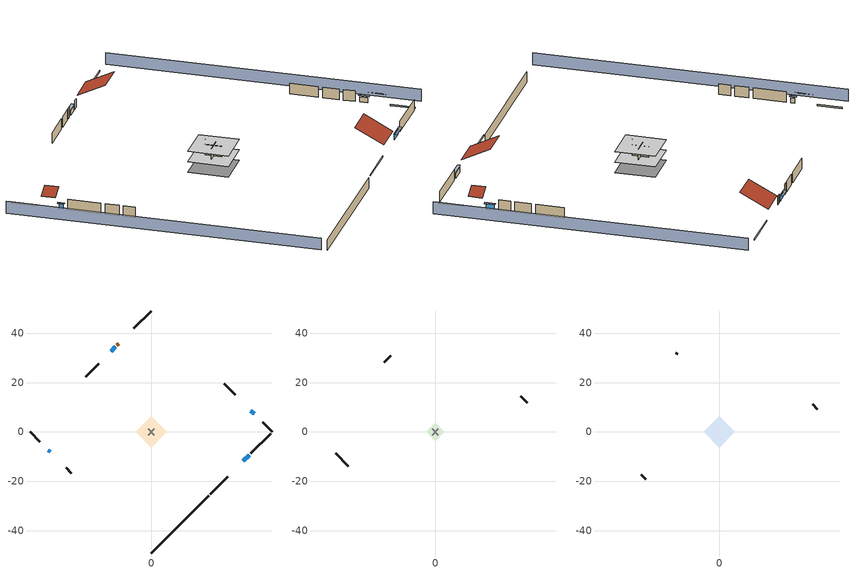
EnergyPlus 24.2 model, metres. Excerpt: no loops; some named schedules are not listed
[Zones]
conditioned space
 floor adiabatic (AdiabaticFloorConstruction): -6.28,0 0,6.28 6.28,0 0,-6.28 z0.3
 floor foundation (Slab2 construction): -6.28,0 0,6.28 6.28,0 0,-6.28 z-2.13
 wall outside (RimJoist1 construction): 23.83,-25.11 30.85,-18.09 z0.3:0.61
 wall outside (RimJoist2 construction): -48.94,0 -45.04,-3.9 z0.3:0.61
 wall outside (RimJoist3 construction): 0,48.94 -7.03,41.91 z0.3:0.61
 wall outside (RimJoist4 construction): 48.94,0 45.04,3.9 z0.3:0.61
 wall outside (AdiabaticWallConstruction 1): -13.23,35.71 -13.88,35.06 z0.3:2.34
 wall outside (AdiabaticWallConstruction): 37.24,-11.7 39.61,-9.33 z0.3:1.43; -41.56,-7.38 -40.94,-8 z0.3:1.46; -14.53,34.41 -16.28,32.66 z0.3:1.4; 41.56,7.38 40.32,8.62 z0.3:1.49
 wall outside (Wall3 construction): 40.27,-8.67 48.28,-0.66 z0.3:2.74
 wall outside (Wall4 construction): -34.45,-14.49 -32.27,-16.67 z0.3:2.74
 wall outside (Wall7 construction): -21.32,27.62 -26.52,22.42 z0.3:2.74
 wall outside (Wall8 construction): 33.9,15.04 29.45,19.49 z0.3:2.74
 wall foundation (FoundationWall1 construction): 0,-48.94 23.17,-25.77 z-2.13:0.3
 wall to garage (Wall5 construction): 1.29,1.29 -1.29,-1.29 z0.3:2.74
 wall to garage (Wall6 construction): -1.29,1.29 1.29,-1.29 z0.3:2.74
 window (WindowConstruction): 37.24,-11.7 39.61,-9.33 z0.3:1.43
 window (WindowConstruction 1): -41.56,-7.38 -40.94,-8 z0.3:1.46
 window (WindowConstruction 2): -14.53,34.41 -16.28,32.66 z0.3:1.4
 window (WindowConstruction 3): 41.56,7.38 40.32,8.62 z0.3:1.49
 door (Door): -13.23,35.71 -13.88,35.06 z0.3:2.34
 ceiling adiabatic (AdiabaticFloorConstruction): 0,-6.28 6.28,0 0,6.28 -6.28,0 z0.3
garage
 floor foundation (Slab1 construction): -3.66,0 0,3.66 3.66,0 0,-3.66 z0
 wall outside (Wall1 construction): -40.28,-8.66 -35.11,-13.83 z0.3:2.74
 wall outside (Wall12 construction): 37.15,11.79 34.56,14.38 z0.3:2.74
 wall outside (Wall2 construction): -18.07,30.87 -20.66,28.28 z0.3:2.74
attic - vented
 floor to garage (Floor1 construction): -3.66,0 0,3.66 3.66,0 0,-3.66 z2.74
 floor to conditioned space (Floor2 construction Reversed): -6.28,0 0,6.28 6.28,0 0,-6.28 z2.74
 wall outside (Wall10 construction): 39.66,9.28 37.8,11.14 z0.3:2.74
 wall outside (Wall11 construction): -16.93,32.01 -17.42,31.52 z0.3:2.74
 wall outside (Wall9 construction): -31.62,-17.32 -29.76,-19.18 z0.3:2.74
 roof outside (Roof1 construction): 36.59,-12.35,2.74 32.05,-7.81,5.95 26.97,-12.89,5.95 31.51,-17.43,2.74
 roof outside (Roof2 construction): -42.22,-6.72,2.74 -40.29,-4.79,4.11 -42.45,-2.62,4.11 -44.38,-4.56,2.74
 roof outside (Roof3 construction): 42.22,6.72,2.74 40.29,4.79,4.11 42.45,2.62,4.11 44.38,4.56,2.74
 roof outside (Roof4 construction): -12.57,36.37,2.74 -8.2,31.99,5.84 -3.31,36.88,5.84 -7.68,41.26,2.74
shading: -52.17,-3.23 -3.23,-52.17 / 52.17,3.23 3.23,52.17 z0:2.74; 39.82,-9.12 37.03,-11.91 37.46,-12.34 40.26,-9.55 z1.74; -40.72,-8.22 -41.78,-7.16 -42.21,-7.59 -41.16,-8.65 z1.77; -16.49,32.45 -14.32,34.62 -14.75,35.05 -16.92,32.88 z1.71; 40.1,8.84 41.78,7.16 42.21,7.59 40.54,9.27 z1.8
[Building]
Building 1: Terrain=Suburbs
[Site:Location]
Portland Intl Arpt_OR: Latitude {deg}=45.59; Longitude {deg}=-122.6; Time Zone {hr}=-8; Elevation {m}=33; Keep Site Location Information=Yes
[Site:GroundTemperature:Shallow]
10.2558, 8.96328, 8.85977, 9.47314, 11.9355, 14.3863, 16.5111, 17.8571, 17.9714, 16.8767, 14.8061, 12.4304
[Site:WaterMainsTemperature]
Calculation Method=Schedule; Temperature Schedule=mains temperature schedule
[Material] Roughness=Rough; Thermal Absorptance=0.9
Name | Thickness {m} | Conductivity {W/m-K} | Density {kg/m3} | Specific Heat {J/kg-K} | Solar Absorptance | Visible Absorptance
asphalt or fiberglass shingles | 0.00635 | 0.162714 | 1121.4 | 1465.45 | 0.85 | 0.85
ceiling loosefill ins | 0.0846667 | 0.0480833 | 16.02 | 1046.75 | 0.7 | 0.7
ceiling stud and cavity | 0.1397 | 1.39189 | 65.682 | 1177.47 | 0.7 | 0.7
ceiling stud and cavity 1 | 0.1397 | 0.0920385 | 65.682 | 1177.47 | 0.7 | 0.7
concrete 4.0 in. | 0.1016 | 1.803125 | 2242.8 | 837.4 | 0.7 | 0.7
concrete 8.0 in. | 0.2032 | 1.803125 | 2242.8 | 837.4 | 0.7 | 0.7
door material | 0.04445 | 0.0612267 | 512.64 | 1214.23 | 0.7 | 0.7
floor covering | 0.0127 | 0.0450781 | 54.468 | 1339.84 | 0.9 | 0.9
floor covering 1 | 0.0127 | 0.0433444 | 54.468 | 1339.84 | 0.6 | 0.6
floor rigid ins; wall rigid ins | 0.512978 | 0.029427 | 32.04 | 1214.23 | 0.7 | 0.7
floor stud and cavity | 0.1397 | 1.75129 | 37.0049 | 1207.88 | 0.7 | 0.7
furniture material conditioned space 1; furniture material garage 1 | 0.1524 | 0.115458 | 640.8 | 1214.23 | 0.6 | 0.6
gypsum board | 0.0127 | 0.160291 | 801 | 837.4 | 0.6 | 0.6
gypsum board 1 | 0.0127 | 0.160291 | 801 | 837.4 | 0.7 | 0.7
osb sheathing 0.5 in. | 0.0127 | 0.115458 | 512.64 | 1214.23 | 0.6 | 0.6
osb sheathing 0.5 in. 1; osb sheathing 0.5 in. 2; osb sheathing 0.5 in. 3 | 0.0127 | 0.115458 | 512.64 | 1214.23 | 0.7 | 0.7
osb sheathing 0.75 in. | 0.01905 | 0.115458 | 512.64 | 1214.23 | 0.7 | 0.7
rim joist stud and cavity | 0.0508 | 0.178688 | 50.32683 | 1063.81 | 0.6 | 0.6
roof rigid ins | 0.00281632 | 0.029427 | 32.04 | 1214.23 | 0.7 | 0.7
wall stud and cavity | 0.1397 | 0.727959 | 139.0536 | 1170.24 | 0.6 | 0.6
wall stud and cavity 1 | 0.1397 | 0.550994 | 139.0536 | 1170.24 | 0.7 | 0.7
wall stud and cavity 2 | 0.1397 | 0.335416 | 139.0536 | 1170.24 | 0.7 | 0.7
wall stud and cavity 3 | 0.0889 | 0.380278 | 52.3479 | 1209.89 | 0.7 | 0.7
wall stud and cavity 4 | 0.0889 | 0.391764 | 83.0341 | 1211.67 | 0.7 | 0.7
wood siding | 0.0254 | 0.102417 | 544.68 | 1172.36 | 0.85 | 0.85
wood siding 1; wood siding 2 | 0.0254 | 0.102417 | 544.68 | 1172.36 | 0.7 | 0.7
[WindowMaterial:SimpleGlazingSystem]
WindowMaterial: U-Factor {W/m2-K}=2.15764; Solar Heat Gain Coefficient=0.44
[Construction]
AdiabaticFloorConstruction: floor stud and cavity, floor rigid ins, osb sheathing 0.75 in., floor covering 1
AdiabaticWallConstruction: wood siding 1, wall rigid ins, wall stud and cavity 3, gypsum board
AdiabaticWallConstruction 1: wood siding 2, wall rigid ins, wall stud and cavity 3, gypsum board
Door: door material
Floor1 construction: ceiling stud and cavity
Floor2 construction Reversed: gypsum board, ceiling stud and cavity 1, ceiling loosefill ins
FoundationWall1 construction: concrete 8.0 in., gypsum board 1
furniture construction conditioned space 1: furniture material conditioned space 1
furniture construction garage 1: furniture material garage 1
PartitionWallConstruction: gypsum board, wall stud and cavity 4, gypsum board
RimJoist1 construction; RimJoist2 construction; RimJoist3 construction; RimJoist4 construction: wood siding, rim joist stud and cavity
Roof1 construction; Roof2 construction; Roof3 construction; Roof4 construction: asphalt or fiberglass shingles, roof rigid ins, osb sheathing 0.5 in.
Slab1 construction: concrete 4.0 in.
Slab2 construction: concrete 4.0 in., floor covering
Wall1 construction; Wall2 construction: wood siding, osb sheathing 0.5 in. 1, wall stud and cavity
Wall10 construction; Wall11 construction; Wall12 construction; Wall9 construction: wood siding, osb sheathing 0.5 in. 3, wall stud and cavity
Wall3 construction; Wall4 construction: wood siding, osb sheathing 0.5 in. 1, wall stud and cavity 1, gypsum board
Wall5 construction: osb sheathing 0.5 in. 2, wall stud and cavity 2, gypsum board
Wall6 construction: osb sheathing 0.5 in. 3, wall stud and cavity 2, gypsum board
Wall7 construction; Wall8 construction: wood siding, osb sheathing 0.5 in. 3, wall stud and cavity 1, gypsum board
WindowConstruction; WindowConstruction 1; WindowConstruction 2; WindowConstruction 3: WindowMaterial
[Zone] Multiplier=1; Part of Total Floor Area=Yes
Name | Volume {m3}
attic - vented | 80.9188
conditioned space | 384.656
garage | 65.242
[Space]
Name | Zone | Volume {m3}
attic - vented 1 | attic - vented | 80.9188
conditioned space 1 | conditioned space | 384.656
garage 1 | garage | 65.242
[ZoneInfiltration:EffectiveLeakageArea] Schedule=Always On Discrete
Name | Zone or Space | Effective Air Leakage Area {cm2} | Stack Coefficient | Wind Coefficient
infil attic - vented 1 | attic - vented 1 | 3520.67 | 0.00015981 | 3.51401e-05
infil garage 1 | garage 1 | 679.592 | 0.000129147 | 4.64657e-05
[ZoneMixing]
whole house fan mix: Zone or Space=attic - vented; Schedule=Always On Continuous; Design Flow Rate Calculation Method=Flow/Zone; Design Flow Rate {m3/s}=0; Source Zone or Space=conditioned space
[SurfaceProperty:ExposedFoundationPerimeter] Exposed Perimeter Calculation Method=TotalExposedPerimeter
Name | Total Exposed Perimeter {m}
Slab2 | 32.766
Slab1 | 14.6304
[SurfaceProperty:IncidentSolarMultiplier] Incident Solar Multiplier=1; Incident Solar Multiplier Schedule=trans schedule winter=0.85 summer=0.7
Window1; Window2; Window3; Window4
[InternalMass]
Name | Construction | Zone or ZoneList | Space or SpaceList | Surface Area {m2}
furniture mass conditioned space 1 | furniture construction conditioned space 1 | conditioned space | conditioned space 1 | 63.09974
partition wall mass | PartitionWallConstruction | conditioned space | conditioned space 1 | 157.749
furniture mass garage 1 | furniture construction garage 1 | garage | garage 1 | 2.67561
[Lights] Design Level Calculation Method=LightingLevel; Return Air Fraction=0; Fraction Radiant=0.6; Fraction Visible=0.2; Fraction Replaceable=1
Name | Zone or ZoneList or Space or SpaceList | Schedule | Lighting Level {W}
interior lighting | conditioned space 1 | lighting_interior | 240.391
garage lighting | garage 1 | lighting_garage | 8.42759
[People]
occupants: Zone or ZoneList or Space or SpaceList=conditioned space 1; Number of People Schedule=occupants; Number of People Calculation Method=People; Number of People=4; Fraction Radiant=0.314171; Sensible Heat Fraction=0.56303; Activity Level Schedule=occupants activity schedule; Carbon Dioxide Generation Rate {m3/s-W}=0; Enable ASHRAE 55 Comfort Warnings=No; Mean Radiant Temperature Calculation Type=EnclosureAveraged
[ElectricEquipment] Design Level Calculation Method=EquipmentLevel
Name | Zone or ZoneList or Space or SpaceList | Schedule | Design Level {W} | Fraction Latent | Fraction Radiant | Fraction Lost
clothes dryer | conditioned space 1 | clothes_dryer | 5306.22 | 0.015 | 0.081 | 0.85
clothes washer | conditioned space 1 | clothes_washer | 255.157 | 0.03 | 0.162 | 0.7
cooking range | conditioned space 1 | cooking_range | 1169.52 | 0.08 | 0.432 | 0.2
dishwasher | conditioned space 1 | dishwasher | 292.769 | 0.3 | 0.18 | 0.4
fridge | conditioned space 1 | fridge schedule | 136.524 | 0 | 0.6 | 0
mech vent bath fan 0 | conditioned space 1 | mech vent bath fan 0 schedule | 30 | 0 | 0 | 1
mech vent house fan | conditioned space 1 | mech vent house fan schedule | 0 | 0 | 0 | 1
mech vent house fan cfis | conditioned space 1 | mech vent house fan cfis schedule | 0 | 0 | 0 | 0
mech vent range fan 0 | conditioned space 1 | mech vent range fan 0 schedule | 30 | 0 | 0 | 1
misc plug loads | conditioned space 1 | plug_loads_other | 811.087 | 0.021 | 0.558 | 0.049
misc pool pump | conditioned space 1 | misc pool pump schedule | 1128.77 | 0 | 0 | 1
misc tv | conditioned space 1 | plug_loads_tv | 1035.04 | 0 | 0.6 | 0
whole house fan | conditioned space 1 | Always On Discrete | 0 | 0 | 0 | 1
fridge 1 | garage 1 | fridge schedule 1 | 90.9498 | 0 | 0.6 | 0
[OtherEquipment] Design Level Calculation Method=EquipmentLevel
Name | Fuel Type | Zone or ZoneList or Space or SpaceList | Schedule | Design Level {W} | Fraction Latent | Fraction Radiant | Fraction Lost
clothes dryer 1 | Electricity | conditioned space 1 | clothes_dryer | 0 | 0.015 | 0.081 | 0.85
cooking range 1 | Electricity | conditioned space 1 | cooking_range | 0 | 0.08 | 0.432 | 0.2
general water use latent | None | conditioned space 1 | general water use schedule | 81.0615 | 1 | 0 | 0
general water use sensible | None | conditioned space 1 | general water use schedule | -79.8895 | 0 | 0.6 | 0
mech vent house fan latent load | None | conditioned space 1 | Always On Discrete | 0 | 1 | 0 | 0
mech vent house fan sensible load | None | conditioned space 1 | Always On Discrete | 0 | 0 | 0 | 0
water heater energy adjustment1 | Electricity | garage 1 | Always On Discrete | 0.01 | 0 | 0 | 1
water heater lat | None | garage 1 | Always On Discrete | 0 | 1 | 0 | 0
water heater sens | None | garage 1 | Always On Discrete | 0 | 0 | 0 | 0
[ZoneInfiltration:DesignFlowRate] Zone or ZoneList or Space or SpaceList=conditioned space 1; Schedule=Always On Discrete; Design Flow Rate Calculation Method=Flow/Zone; Design Flow Rate {m3/s}=0
infil flow; natural vent flow; whole house fan flow
[Foundation:Kiva] Wall Depth Below Slab {m}=0.2032
Name | Initial Indoor Air Temperature {C} | Wall Height Above Grade {m}
Foundation Kiva 1 | 13.4258 | 0.1016
Foundation Kiva 2 | 21.1111 | 0.3048
[Foundation:Kiva:Settings]
Soil Conductivity {W/m-K}=1.3848; Soil Density {kg/m3}=1842.3; Soil Specific Heat {J/kg-K}=418.7; Ground Solar Absorptivity=0.9; Ground Thermal Absorptivity=0.9; Ground Surface Roughness {m}=0.03; Far-Field Width {m}=40; Deep-Ground Boundary Condition=ZeroFlux; Deep-Ground Depth {m}=40; Minimum Cell Dimension {m}=0.2; Maximum Cell Growth Coefficient=3; Simulation Timestep=Timestep
[Exterior:Lights]
exterior lighting: Schedule=exterior lighting schedule; Design Level {W}=7.09205
[EnergyManagementSystem:Sensor] Output:Variable or Output:Meter Index Key=garage
Name | Output:Variable or Output:Meter
fridge_tin_s_1; water_heater_amb_temp | Zone Mean Air Temperature
water_heater_amb_rh | Zone Air Relative Humidity
[Schedule:Constant]
Name | Hourly Value
Always On Continuous; mech vent house fan schedule; mech vent house fan cfis schedule; Always On Discrete | 1
occupants activity schedule | 117.228
fridge schedule; fridge schedule 1 | 0
[Schedule:Week:Daily]
trans schedule winter=0.85 summer=0.7 Week Rule - Jan1-May26: trans schedule winter=0.85 summer=0.7 day, trans schedule winter=0.85 summer=0.7 day, trans schedule winter=0.85 summer=0.7 day, trans schedule winter=0.85 summer=0.7 day, trans schedule winter=0.85 summer=0.7 day, trans schedule winter=0.85 summer=0.7 day, trans schedule winter=0.85 summer=0.7 day, trans schedule winter=0.85 summer=0.7 default day, trans schedule winter=0.85 summer=0.7 default day, trans schedule winter=0.85 summer=0.7 default day, trans schedule winter=0.85 summer=0.7 default day, trans schedule winter=0.85 summer=0.7 default day
trans schedule winter=0.85 summer=0.7 Week Rule - May27-Jun2: trans schedule winter=0.85 summer=0.7 day, trans schedule winter=0.85 summer=0.7 day, trans schedule winter=0.85 summer=0.7 day, trans schedule winter=0.85 summer=0.7 day, trans schedule winter=0.85 summer=0.7 day, trans schedule winter=0.85 summer=0.7 day 1, trans schedule winter=0.85 summer=0.7 day 1, trans schedule winter=0.85 summer=0.7 default day, trans schedule winter=0.85 summer=0.7 default day, trans schedule winter=0.85 summer=0.7 default day, trans schedule winter=0.85 summer=0.7 default day, trans schedule winter=0.85 summer=0.7 default day
trans schedule winter=0.85 summer=0.7 Week Rule - Jun3-Sep29: trans schedule winter=0.85 summer=0.7 day 1, trans schedule winter=0.85 summer=0.7 day 1, trans schedule winter=0.85 summer=0.7 day 1, trans schedule winter=0.85 summer=0.7 day 1, trans schedule winter=0.85 summer=0.7 day 1, trans schedule winter=0.85 summer=0.7 day 1, trans schedule winter=0.85 summer=0.7 day 1, trans schedule winter=0.85 summer=0.7 default day, trans schedule winter=0.85 summer=0.7 default day, trans schedule winter=0.85 summer=0.7 default day, trans schedule winter=0.85 summer=0.7 default day, trans schedule winter=0.85 summer=0.7 default day
trans schedule winter=0.85 summer=0.7 Week Rule - Sep30-Oct6: trans schedule winter=0.85 summer=0.7 day 1, trans schedule winter=0.85 summer=0.7 day 2, trans schedule winter=0.85 summer=0.7 day 2, trans schedule winter=0.85 summer=0.7 day 2, trans schedule winter=0.85 summer=0.7 day 2, trans schedule winter=0.85 summer=0.7 day 2, trans schedule winter=0.85 summer=0.7 day 2, trans schedule winter=0.85 summer=0.7 default day, trans schedule winter=0.85 summer=0.7 default day, trans schedule winter=0.85 summer=0.7 default day, trans schedule winter=0.85 summer=0.7 default day, trans schedule winter=0.85 summer=0.7 default day
trans schedule winter=0.85 summer=0.7 Week Rule - Oct7-Dec31: trans schedule winter=0.85 summer=0.7 day 2, trans schedule winter=0.85 summer=0.7 day 2, trans schedule winter=0.85 summer=0.7 day 2, trans schedule winter=0.85 summer=0.7 day 2, trans schedule winter=0.85 summer=0.7 day 2, trans schedule winter=0.85 summer=0.7 day 2, trans schedule winter=0.85 summer=0.7 day 2, trans schedule winter=0.85 summer=0.7 default day, trans schedule winter=0.85 summer=0.7 default day, trans schedule winter=0.85 summer=0.7 default day, trans schedule winter=0.85 summer=0.7 default day, trans schedule winter=0.85 summer=0.7 default day
mech vent bath fan 0 schedule Week Rule - Jan1-Dec31: mech vent bath fan 0 schedule day, mech vent bath fan 0 schedule day, mech vent bath fan 0 schedule day, mech vent bath fan 0 schedule day, mech vent bath fan 0 schedule day, mech vent bath fan 0 schedule day, mech vent bath fan 0 schedule day, mech vent bath fan 0 schedule default day, mech vent bath fan 0 schedule default day, mech vent bath fan 0 schedule default day, mech vent bath fan 0 schedule default day, mech vent bath fan 0 schedule default day
mech vent range fan 0 schedule Week Rule - Jan1-Dec31: mech vent range fan 0 schedule day, mech vent range fan 0 schedule day, mech vent range fan 0 schedule day, mech vent range fan 0 schedule day, mech vent range fan 0 schedule day, mech vent range fan 0 schedule day, mech vent range fan 0 schedule day, mech vent range fan 0 schedule default day, mech vent range fan 0 schedule default day, mech vent range fan 0 schedule default day, mech vent range fan 0 schedule default day, mech vent range fan 0 schedule default day
misc pool pump schedule Week Rule - Jan1-Jan27: misc pool pump schedule day, misc pool pump schedule day, misc pool pump schedule day, misc pool pump schedule day, misc pool pump schedule day, misc pool pump schedule day, misc pool pump schedule day, misc pool pump schedule default day, misc pool pump schedule default day, misc pool pump schedule default day, misc pool pump schedule default day, misc pool pump schedule default day
misc pool pump schedule Week Rule - Jan28-Feb3: misc pool pump schedule day, misc pool pump schedule day, misc pool pump schedule day, misc pool pump schedule day, misc pool pump schedule day 1, misc pool pump schedule day 1, misc pool pump schedule day 1, misc pool pump schedule default day, misc pool pump schedule default day, misc pool pump schedule default day, misc pool pump schedule default day, misc pool pump schedule default day
misc pool pump schedule Week Rule - Feb4-Feb24: misc pool pump schedule day 1, misc pool pump schedule day 1, misc pool pump schedule day 1, misc pool pump schedule day 1, misc pool pump schedule day 1, misc pool pump schedule day 1, misc pool pump schedule day 1, misc pool pump schedule default day, misc pool pump schedule default day, misc pool pump schedule default day, misc pool pump schedule default day, misc pool pump schedule default day
misc pool pump schedule Week Rule - Feb25-Mar3: misc pool pump schedule day 1, misc pool pump schedule day 1, misc pool pump schedule day 1, misc pool pump schedule day 1, misc pool pump schedule day 2, misc pool pump schedule day 2, misc pool pump schedule day 2, misc pool pump schedule default day, misc pool pump schedule default day, misc pool pump schedule default day, misc pool pump schedule default day, misc pool pump schedule default day
misc pool pump schedule Week Rule - Mar4-Mar31: misc pool pump schedule day 2, misc pool pump schedule day 2, misc pool pump schedule day 2, misc pool pump schedule day 2, misc pool pump schedule day 2, misc pool pump schedule day 2, misc pool pump schedule day 2, misc pool pump schedule default day, misc pool pump schedule default day, misc pool pump schedule default day, misc pool pump schedule default day, misc pool pump schedule default day
misc pool pump schedule Week Rule - Apr1-Apr28: misc pool pump schedule day 3, misc pool pump schedule day 3, misc pool pump schedule day 3, misc pool pump schedule day 3, misc pool pump schedule day 3, misc pool pump schedule day 3, misc pool pump schedule day 3, misc pool pump schedule default day, misc pool pump schedule default day, misc pool pump schedule default day, misc pool pump schedule default day, misc pool pump schedule default day
misc pool pump schedule Week Rule - Apr29-May5: misc pool pump schedule day 3, misc pool pump schedule day 3, misc pool pump schedule day 4, misc pool pump schedule day 4, misc pool pump schedule day 4, misc pool pump schedule day 4, misc pool pump schedule day 4, misc pool pump schedule default day, misc pool pump schedule default day, misc pool pump schedule default day, misc pool pump schedule default day, misc pool pump schedule default day
misc pool pump schedule Week Rule - May6-May26: misc pool pump schedule day 4, misc pool pump schedule day 4, misc pool pump schedule day 4, misc pool pump schedule day 4, misc pool pump schedule day 4, misc pool pump schedule day 4, misc pool pump schedule day 4, misc pool pump schedule default day, misc pool pump schedule default day, misc pool pump schedule default day, misc pool pump schedule default day, misc pool pump schedule default day
misc pool pump schedule Week Rule - May27-Jun2: misc pool pump schedule day 4, misc pool pump schedule day 4, misc pool pump schedule day 4, misc pool pump schedule day 4, misc pool pump schedule day 4, misc pool pump schedule day 5, misc pool pump schedule day 5, misc pool pump schedule default day, misc pool pump schedule default day, misc pool pump schedule default day, misc pool pump schedule default day, misc pool pump schedule default day
misc pool pump schedule Week Rule - Jun3-Jun30: misc pool pump schedule day 5, misc pool pump schedule day 5, misc pool pump schedule day 5, misc pool pump schedule day 5, misc pool pump schedule day 5, misc pool pump schedule day 5, misc pool pump schedule day 5, misc pool pump schedule default day, misc pool pump schedule default day, misc pool pump schedule default day, misc pool pump schedule default day, misc pool pump schedule default day
misc pool pump schedule Week Rule - Jul1-Aug25: misc pool pump schedule day 6, misc pool pump schedule day 6, misc pool pump schedule day 6, misc pool pump schedule day 6, misc pool pump schedule day 6, misc pool pump schedule day 6, misc pool pump schedule day 6, misc pool pump schedule default day, misc pool pump schedule default day, misc pool pump schedule default day, misc pool pump schedule default day, misc pool pump schedule default day
misc pool pump schedule Week Rule - Aug26-Sep1: misc pool pump schedule day 6, misc pool pump schedule day 6, misc pool pump schedule day 6, misc pool pump schedule day 6, misc pool pump schedule day 6, misc pool pump schedule day 6, misc pool pump schedule day 7, misc pool pump schedule default day, misc pool pump schedule default day, misc pool pump schedule default day, misc pool pump schedule default day, misc pool pump schedule default day
misc pool pump schedule Week Rule - Sep2-Sep29: misc pool pump schedule day 7, misc pool pump schedule day 7, misc pool pump schedule day 7, misc pool pump schedule day 7, misc pool pump schedule day 7, misc pool pump schedule day 7, misc pool pump schedule day 7, misc pool pump schedule default day, misc pool pump schedule default day, misc pool pump schedule default day, misc pool pump schedule default day, misc pool pump schedule default day
misc pool pump schedule Week Rule - Sep30-Oct6: misc pool pump schedule day 7, misc pool pump schedule day 8, misc pool pump schedule day 8, misc pool pump schedule day 8, misc pool pump schedule day 8, misc pool pump schedule day 8, misc pool pump schedule day 8, misc pool pump schedule default day, misc pool pump schedule default day, misc pool pump schedule default day, misc pool pump schedule default day, misc pool pump schedule default day
misc pool pump schedule Week Rule - Oct7-Oct27: misc pool pump schedule day 8, misc pool pump schedule day 8, misc pool pump schedule day 8, misc pool pump schedule day 8, misc pool pump schedule day 8, misc pool pump schedule day 8, misc pool pump schedule day 8, misc pool pump schedule default day, misc pool pump schedule default day, misc pool pump schedule default day, misc pool pump schedule default day, misc pool pump schedule default day
misc pool pump schedule Week Rule - Oct28-Nov3: misc pool pump schedule day 8, misc pool pump schedule day 8, misc pool pump schedule day 8, misc pool pump schedule day 8, misc pool pump schedule day 9, misc pool pump schedule day 9, misc pool pump schedule day 9, misc pool pump schedule default day, misc pool pump schedule default day, misc pool pump schedule default day, misc pool pump schedule default day, misc pool pump schedule default day
misc pool pump schedule Week Rule - Nov4-Nov24: misc pool pump schedule day 9, misc pool pump schedule day 9, misc pool pump schedule day 9, misc pool pump schedule day 9, misc pool pump schedule day 9, misc pool pump schedule day 9, misc pool pump schedule day 9, misc pool pump schedule default day, misc pool pump schedule default day, misc pool pump schedule default day, misc pool pump schedule default day, misc pool pump schedule default day
misc pool pump schedule Week Rule - Nov25-Dec1: misc pool pump schedule day 9, misc pool pump schedule day 9, misc pool pump schedule day 9, misc pool pump schedule day 9, misc pool pump schedule day 9, misc pool pump schedule day 9, misc pool pump schedule day 10, misc pool pump schedule default day, misc pool pump schedule default day, misc pool pump schedule default day, misc pool pump schedule default day, misc pool pump schedule default day
misc pool pump schedule Week Rule - Dec2-Dec31: misc pool pump schedule day 10, misc pool pump schedule day 10, misc pool pump schedule day 10, misc pool pump schedule day 10, misc pool pump schedule day 10, misc pool pump schedule day 10, misc pool pump schedule day 10, misc pool pump schedule default day, misc pool pump schedule default day, misc pool pump schedule default day, misc pool pump schedule default day, misc pool pump schedule default day
general water use schedule Week Rule - Jan1-Dec31: general water use schedule day, general water use schedule day, general water use schedule day, general water use schedule day, general water use schedule day, general water use schedule day, general water use schedule day, general water use schedule default day, general water use schedule default day, general water use schedule default day, general water use schedule default day, general water use schedule default day
exterior lighting schedule Week Rule - Jan1-Jan27: exterior lighting schedule day, exterior lighting schedule day, exterior lighting schedule day, exterior lighting schedule day, exterior lighting schedule day, exterior lighting schedule day, exterior lighting schedule day, exterior lighting schedule default day, exterior lighting schedule default day, exterior lighting schedule default day, exterior lighting schedule default day, exterior lighting schedule default day
exterior lighting schedule Week Rule - Jan28-Feb3: exterior lighting schedule day, exterior lighting schedule day, exterior lighting schedule day, exterior lighting schedule day, exterior lighting schedule day 1, exterior lighting schedule day 1, exterior lighting schedule day 1, exterior lighting schedule default day, exterior lighting schedule default day, exterior lighting schedule default day, exterior lighting schedule default day, exterior lighting schedule default day
exterior lighting schedule Week Rule - Feb4-Feb24: exterior lighting schedule day 1, exterior lighting schedule day 1, exterior lighting schedule day 1, exterior lighting schedule day 1, exterior lighting schedule day 1, exterior lighting schedule day 1, exterior lighting schedule day 1, exterior lighting schedule default day, exterior lighting schedule default day, exterior lighting schedule default day, exterior lighting schedule default day, exterior lighting schedule default day
exterior lighting schedule Week Rule - Feb25-Mar3: exterior lighting schedule day 1, exterior lighting schedule day 1, exterior lighting schedule day 1, exterior lighting schedule day 1, exterior lighting schedule day 2, exterior lighting schedule day 2, exterior lighting schedule day 2, exterior lighting schedule default day, exterior lighting schedule default day, exterior lighting schedule default day, exterior lighting schedule default day, exterior lighting schedule default day
exterior lighting schedule Week Rule - Mar4-Mar31: exterior lighting schedule day 2, exterior lighting schedule day 2, exterior lighting schedule day 2, exterior lighting schedule day 2, exterior lighting schedule day 2, exterior lighting schedule day 2, exterior lighting schedule day 2, exterior lighting schedule default day, exterior lighting schedule default day, exterior lighting schedule default day, exterior lighting schedule default day, exterior lighting schedule default day
exterior lighting schedule Week Rule - Apr1-Apr28: exterior lighting schedule day 3, exterior lighting schedule day 3, exterior lighting schedule day 3, exterior lighting schedule day 3, exterior lighting schedule day 3, exterior lighting schedule day 3, exterior lighting schedule day 3, exterior lighting schedule default day, exterior lighting schedule default day, exterior lighting schedule default day, exterior lighting schedule default day, exterior lighting schedule default day
exterior lighting schedule Week Rule - Apr29-May5: exterior lighting schedule day 3, exterior lighting schedule day 3, exterior lighting schedule day 4, exterior lighting schedule day 4, exterior lighting schedule day 4, exterior lighting schedule day 4, exterior lighting schedule day 4, exterior lighting schedule default day, exterior lighting schedule default day, exterior lighting schedule default day, exterior lighting schedule default day, exterior lighting schedule default day
exterior lighting schedule Week Rule - May6-May26: exterior lighting schedule day 4, exterior lighting schedule day 4, exterior lighting schedule day 4, exterior lighting schedule day 4, exterior lighting schedule day 4, exterior lighting schedule day 4, exterior lighting schedule day 4, exterior lighting schedule default day, exterior lighting schedule default day, exterior lighting schedule default day, exterior lighting schedule default day, exterior lighting schedule default day
exterior lighting schedule Week Rule - May27-Jun2: exterior lighting schedule day 4, exterior lighting schedule day 4, exterior lighting schedule day 4, exterior lighting schedule day 4, exterior lighting schedule day 4, exterior lighting schedule day 5, exterior lighting schedule day 5, exterior lighting schedule default day, exterior lighting schedule default day, exterior lighting schedule default day, exterior lighting schedule default day, exterior lighting schedule default day
exterior lighting schedule Week Rule - Jun3-Jun30: exterior lighting schedule day 5, exterior lighting schedule day 5, exterior lighting schedule day 5, exterior lighting schedule day 5, exterior lighting schedule day 5, exterior lighting schedule day 5, exterior lighting schedule day 5, exterior lighting schedule default day, exterior lighting schedule default day, exterior lighting schedule default day, exterior lighting schedule default day, exterior lighting schedule default day
exterior lighting schedule Week Rule - Jul1-Jul28: exterior lighting schedule day 6, exterior lighting schedule day 6, exterior lighting schedule day 6, exterior lighting schedule day 6, exterior lighting schedule day 6, exterior lighting schedule day 6, exterior lighting schedule day 6, exterior lighting schedule default day, exterior lighting schedule default day, exterior lighting schedule default day, exterior lighting schedule default day, exterior lighting schedule default day
exterior lighting schedule Week Rule - Jul29-Aug4: exterior lighting schedule day 6, exterior lighting schedule day 6, exterior lighting schedule day 6, exterior lighting schedule day 7, exterior lighting schedule day 7, exterior lighting schedule day 7, exterior lighting schedule day 7, exterior lighting schedule default day, exterior lighting schedule default day, exterior lighting schedule default day, exterior lighting schedule default day, exterior lighting schedule default day
exterior lighting schedule Week Rule - Aug5-Aug25: exterior lighting schedule day 7, exterior lighting schedule day 7, exterior lighting schedule day 7, exterior lighting schedule day 7, exterior lighting schedule day 7, exterior lighting schedule day 7, exterior lighting schedule day 7, exterior lighting schedule default day, exterior lighting schedule default day, exterior lighting schedule default day, exterior lighting schedule default day, exterior lighting schedule default day
exterior lighting schedule Week Rule - Aug26-Sep1: exterior lighting schedule day 7, exterior lighting schedule day 7, exterior lighting schedule day 7, exterior lighting schedule day 7, exterior lighting schedule day 7, exterior lighting schedule day 7, exterior lighting schedule day 8, exterior lighting schedule default day, exterior lighting schedule default day, exterior lighting schedule default day, exterior lighting schedule default day, exterior lighting schedule default day
exterior lighting schedule Week Rule - Sep2-Sep29: exterior lighting schedule day 8, exterior lighting schedule day 8, exterior lighting schedule day 8, exterior lighting schedule day 8, exterior lighting schedule day 8, exterior lighting schedule day 8, exterior lighting schedule day 8, exterior lighting schedule default day, exterior lighting schedule default day, exterior lighting schedule default day, exterior lighting schedule default day, exterior lighting schedule default day
[Schedule:Year]
trans schedule winter=0.85 summer=0.7: trans schedule winter=0.85 summer=0.7 Week Rule - Jan1-May26, 1, 1, 5, 26, trans schedule winter=0.85 summer=0.7 Week Rule - May27-Jun2, 5, 27, 6, 2, trans schedule winter=0.85 summer=0.7 Week Rule - Jun3-Sep29, 6, 3, 9, 29, trans schedule winter=0.85 summer=0.7 Week Rule - Sep30-Oct6, 9, 30, 10, 6, trans schedule winter=0.85 summer=0.7 Week Rule - Oct7-Dec31, 10, 7, 12, 31
mech vent bath fan 0 schedule: mech vent bath fan 0 schedule Week Rule - Jan1-Dec31, 1, 1, 12, 31
mech vent range fan 0 schedule: mech vent range fan 0 schedule Week Rule - Jan1-Dec31, 1, 1, 12, 31
misc pool pump schedule: misc pool pump schedule Week Rule - Jan1-Jan27, 1, 1, 1, 27, misc pool pump schedule Week Rule - Jan28-Feb3, 1, 28, 2, 3, misc pool pump schedule Week Rule - Feb4-Feb24, 2, 4, 2, 24, misc pool pump schedule Week Rule - Feb25-Mar3, 2, 25, 3, 3, misc pool pump schedule Week Rule - Mar4-Mar31, 3, 4, 3, 31, misc pool pump schedule Week Rule - Apr1-Apr28, 4, 1, 4, 28, misc pool pump schedule Week Rule - Apr29-May5, 4, 29, 5, 5, misc pool pump schedule Week Rule - May6-May26, 5, 6, 5, 26, misc pool pump schedule Week Rule - May27-Jun2, 5, 27, 6, 2, misc pool pump schedule Week Rule - Jun3-Jun30, 6, 3, 6, 30, misc pool pump schedule Week Rule - Jul1-Aug25, 7, 1, 8, 25, misc pool pump schedule Week Rule - Aug26-Sep1, 8, 26, 9, 1, misc pool pump schedule Week Rule - Sep2-Sep29, 9, 2, 9, 29, misc pool pump schedule Week Rule - Sep30-Oct6, 9, 30, 10, 6, misc pool pump schedule Week Rule - Oct7-Oct27, 10, 7, 10, 27, misc pool pump schedule Week Rule - Oct28-Nov3, 10, 28, 11, 3, misc pool pump schedule Week Rule - Nov4-Nov24, 11, 4, 11, 24, misc pool pump schedule Week Rule - Nov25-Dec1, 11, 25, 12, 1, misc pool pump schedule Week Rule - Dec2-Dec31, 12, 2, 12, 31
general water use schedule: general water use schedule Week Rule - Jan1-Dec31, 1, 1, 12, 31
exterior lighting schedule: exterior lighting schedule Week Rule - Jan1-Jan27, 1, 1, 1, 27, exterior lighting schedule Week Rule - Jan28-Feb3, 1, 28, 2, 3, exterior lighting schedule Week Rule - Feb4-Feb24, 2, 4, 2, 24, exterior lighting schedule Week Rule - Feb25-Mar3, 2, 25, 3, 3, exterior lighting schedule Week Rule - Mar4-Mar31, 3, 4, 3, 31, exterior lighting schedule Week Rule - Apr1-Apr28, 4, 1, 4, 28, exterior lighting schedule Week Rule - Apr29-May5, 4, 29, 5, 5, exterior lighting schedule Week Rule - May6-May26, 5, 6, 5, 26, exterior lighting schedule Week Rule - May27-Jun2, 5, 27, 6, 2, exterior lighting schedule Week Rule - Jun3-Jun30, 6, 3, 6, 30, exterior lighting schedule Week Rule - Jul1-Jul28, 7, 1, 7, 28, exterior lighting schedule Week Rule - Jul29-Aug4, 7, 29, 8, 4, exterior lighting schedule Week Rule - Aug5-Aug25, 8, 5, 8, 25, exterior lighting schedule Week Rule - Aug26-Sep1, 8, 26, 9, 1, exterior lighting schedule Week Rule - Sep2-Sep29, 9, 2, 9, 29, exterior lighting schedule Week Rule - Sep30-Oct6, 9, 30, 10, 6, exterior lighting schedule Week Rule - Oct7-Oct27, 10, 7, 10, 27, exterior lighting schedule Week Rule - Oct28-Nov3, 10, 28, 11, 3, exterior lighting schedule Week Rule - Nov4-Nov24, 11, 4, 11, 24, exterior lighting schedule Week Rule - Nov25-Dec1, 11, 25, 12, 1, exterior lighting schedule Week Rule - Dec2-Dec31, 12, 2, 12, 31
[Schedule:File] File=in.schedules.csv; Rows to Skip at Top=1; Number of Hours of Data=8760; Column Separator=Comma; Interpolate to Timestep=Yes; Minutes per Item=15; Adjust Schedule for Daylight Savings=Yes
Name | Column Number
lighting_interior | 4
occupants | 1
clothes_dryer | 10
clothes_washer | 9
cooking_range | 11
dishwasher | 7
plug_loads_other | 2
plug_loads_tv | 3
lighting_garage | 5
[Schedule:Compact]
mains temperature schedule: Through: 01/01, For: AllDays, Until: 24:00, 13.0633, Through: 01/02, For: AllDays, Until: 24:00, 13.0189, Through: 01/03, For: AllDays, Until: 24:00, 12.975, Through: 01/04, For: AllDays, Until: 24:00, 12.9328, Through: 01/05, For: AllDays, Until: 24:00, 12.8917, Through: 01/06, For: AllDays, Until: 24:00, 12.8517, Through: 01/07, For: AllDays, Until: 24:00, 12.8122, Through: 01/08, For: AllDays, Until: 24:00, 12.7744, Through: 01/09, For: AllDays, Until: 24:00, 12.7378, Through: 01/10, For: AllDays, Until: 24:00, 12.7017, Through: 01/11, For: AllDays, Until: 24:00, 12.6672, Through: 01/12, For: AllDays, Until: 24:00, 12.6339, Through: 01/13, For: AllDays, Until: 24:00, 12.6017, Through: 01/14, For: AllDays, Until: 24:00, 12.5706, Through: 01/15, For: AllDays, Until: 24:00, 12.5411, Through: 01/16, For: AllDays, Until: 24:00, 12.5122, Through: 01/17, For: AllDays, Until: 24:00, 12.485, Through: 01/18, For: AllDays, Until: 24:00, 12.4583, Through: 01/19, For: AllDays, Until: 24:00, 12.4333, Through: 01/20, For: AllDays, Until: 24:00, 12.41, Through: 01/21, For: AllDays, Until: 24:00, 12.3872, Through: 01/22, For: AllDays, Until: 24:00, 12.3661, Through: 01/23, For: AllDays, Until: 24:00, 12.3456, Through: 01/24, For: AllDays, Until: 24:00, 12.3272, Through: 01/25, For: AllDays, Until: 24:00, 12.3094, Through: 01/26, For: AllDays, Until: 24:00, 12.2933, Through: 01/27, For: AllDays, Until: 24:00, 12.2783, Through: 01/28, For: AllDays, Until: 24:00, 12.2644, Through: 01/29, For: AllDays, Until: 24:00, 12.2517, Through: 01/30, For: AllDays, Until: 24:00, 12.2406, Through: 01/31, For: AllDays, Until: 24:00, 12.2306, Through: 02/01, For: AllDays, Until: 24:00, 12.2222, Through: 02/02, For: AllDays, Until: 24:00, 12.215, Through: 02/03, For: AllDays, Until: 24:00, 12.2089, Through: 02/04, For: AllDays, Until: 24:00, 12.2039, Through: 02/05, For: AllDays, Until: 24:00, 12.2006, Through: 02/06, For: AllDays, Until: 24:00, 12.1983, Through: 02/07, For: AllDays, Until: 24:00, 12.1978, Through: 02/08, For: AllDays, Until: 24:00, 12.1978, Through: 02/09, For: AllDays, Until: 24:00, 12.2, Through: 02/10, For: AllDays, Until: 24:00, 12.2028, Through: 02/11, For: AllDays, Until: 24:00, 12.2072, Through: 02/12, For: AllDays, Until: 24:00, 12.2128, Through: 02/13, For: AllDays, Until: 24:00, 12.2194, Through: 02/14, For: AllDays, Until: 24:00, 12.2278, Through: 02/15, For: AllDays, Until: 24:00, 12.2372, Through: 02/16, For: AllDays, Until: 24:00, 12.2483, Through: 02/17, For: AllDays, Until: 24:00, 12.26, Through: 02/18, For: AllDays, Until: 24:00, 12.2733, Through: 02/19, For: AllDays, Until: 24:00, 12.2883, Through: 02/20, For: AllDays, Until: 24:00, 12.3039, Through: 02/21, For: AllDays, Until: 24:00, 12.3211, Through: 02/22, For: AllDays, Until: 24:00, 12.3394, Through: 02/23, For: AllDays, Until: 24:00, 12.3594, Through: 02/24, For: AllDays, Until: 24:00, 12.38, Through: 02/25, For: AllDays, Until: 24:00, 12.4022, Through: 02/26, For: AllDays, Until: 24:00, 12.4256, Through: 02/27, For: AllDays, Until: 24:00, 12.4506, Through: 02/28, For: AllDays, Until: 24:00, 12.4761, Through: 03/01, For: AllDays, Until: 24:00, 12.5033, Through: 03/02, For: AllDays, Until: 24:00, 12.5317, Through: 03/03, For: AllDays, Until: 24:00, 12.5611, Through: 03/04, For: AllDays, Until: 24:00, 12.5917, Through: 03/05, For: AllDays, Until: 24:00, 12.6233, Through: 03/06, For: AllDays, Until: 24:00, 12.6567, Through: 03/07, For: AllDays, Until: 24:00, 12.6906, Through: 03/08, For: AllDays, Until: 24:00, 12.7261, Through: 03/09, For: AllDays, Until: 24:00, 12.7628, Through: 03/10, For: AllDays, Until: 24:00, 12.8, Through: 03/11, For: AllDays, Until: 24:00, 12.8389, Through: 03/12, For: AllDays, Until: 24:00, 12.8789, Through: 03/13, For: AllDays, Until: 24:00, 12.9194, Through: 03/14, For: AllDays, Until: 24:00, 12.9617, Through: 03/15, For: AllDays, Until: 24:00, 13.0044, Through: 03/16, For: AllDays, Until: 24:00, 13.0489, Through: 03/17, For: AllDays, Until: 24:00, 13.0939, Through: 03/18, For: AllDays, Until: 24:00, 13.14, Through: 03/19, For: AllDays, Until: 24:00, 13.1872, Through: 03/20, For: AllDays, Until: 24:00, 13.2356, Through: 03/21, For: AllDays, Until: 24:00, 13.285, Through: 03/22, For: AllDays, Until: 24:00, 13.335, Through: 03/23, For: AllDays, Until: 24:00, 13.3861, Through: 03/24, For: AllDays, Until: 24:00, 13.4383, Through: 03/25, For: AllDays, Until: 24:00, 13.4911, Through: 03/26, For: AllDays, Until: 24:00, 13.545, Through: 03/27, For: AllDays, Until: 24:00, 13.6, Through: 03/28, For: AllDays, Until: 24:00, 13.6556, Through: 03/29, For: AllDays, Until: 24:00, 13.7122, Through: 03/30, For: AllDays, Until: 24:00, 13.77, Through: 03/31, For: AllDays, Until: 24:00, 13.8283, Through: 04/01, For: AllDays, Until: 24:00, 13.8872, Through: 04/02, For: AllDays, Until: 24:00, 13.9472, Through: 04/03, For: AllDays, Until: 24:00, 14.0078, Through: 04/04, For: AllDays, Until: 24:00, 14.0689, Through: 04/05, For: AllDays, Until: 24:00, 14.1311, Through: 04/06, For: AllDays, Until: 24:00, 14.1944, Through: 04/07, For: AllDays, Until: 24:00, 14.2578, Through: 04/08, For: AllDays, Until: 24:00, 14.3222, Through: 04/09, For: AllDays, Until: 24:00, 14.3872, Through: 04/10, For: AllDays, Until: 24:00, 14.4528, Through: 04/11, For: AllDays, Until: 24:00, 14.5189, Through: 04/12, For: AllDays, Until: 24:00, 14.5856, Through: 04/13, For: AllDays, Until: 24:00, 14.6533, Through: 04/14, For: AllDays, Until: 24:00, 14.7211, Through: 04/15, For: AllDays, Until: 24:00, 14.7894, Through: 04/16, For: AllDays, Until: 24:00, 14.8589, Through: 04/17, For: AllDays, Until: 24:00, 14.9283, Through: 04/18, For: AllDays, Until: 24:00, 14.9983, Through: 04/19, For: AllDays, Until: 24:00, 15.0689, Through: 04/20, For: AllDays, Until: 24:00, 15.14, Through: 04/21, For: AllDays, Until: 24:00, 15.2111, Through: 04/22, For: AllDays, Until: 24:00, 15.2833, Through: 04/23, For: AllDays, Until: 24:00, 15.3556, Through: 04/24, For: AllDays, Until: 24:00, 15.4278, Through: 04/25, For: AllDays, Until: 24:00, 15.5006, Through: 04/26, For: AllDays, Until: 24:00, 15.5739, Through: 04/27, For: AllDays, Until: 24:00, 15.6478, Through: 04/28, For: AllDays, Until: 24:00, 15.7211, Through: 04/29, For: AllDays, Until: 24:00, 15.7956, Through: 04/30, For: AllDays, Until: 24:00, 15.8694, Through: 05/01, For: AllDays, Until: 24:00, 15.9439, Through: 05/02, For: AllDays, Until: 24:00, 16.0189, Through: 05/03, For: AllDays, Until: 24:00, 16.0939, Through: 05/04, For: AllDays, Until: 24:00, 16.1689, Through: 05/05, For: AllDays, Until: 24:00, 16.2439, Through: 05/06, For: AllDays, Until: 24:00, 16.3189, Through: 05/07, For: AllDays, Until: 24:00, 16.3944, Through: 05/08, For: AllDays, Until: 24:00, 16.4694, Through: 05/09, For: AllDays, Until: 24:00, 16.545, Through: 05/10, For: AllDays, Until: 24:00, 16.6206, Through: 05/11, For: AllDays, Until: 24:00, 16.6956, Through: 05/12, For: AllDays, Until: 24:00, 16.7711, Through: 05/13, For: AllDays, Until: 24:00, 16.8461, Through: 05/14, For: AllDays, Until: 24:00, 16.9217, Through: 05/15, For: AllDays, Until: 24:00, 16.9967, Through: 05/16, For: AllDays, Until: 24:00, 17.0717, Through: 05/17, For: AllDays, Until: 24:00, 17.1467, Through: 05/18, For: AllDays, Until: 24:00, 17.2211, Through: 05/19, For: AllDays, Until: 24:00, 17.2956, Through: 05/20, For: AllDays, Until: 24:00, 17.37, Through: 05/21, For: AllDays, Until: 24:00, 17.4439, Through: 05/22, For: AllDays, Until: 24:00, 17.5178, Through: 05/23, For: AllDays, Until: 24:00, 17.5911, Through: 05/24, For: AllDays, Until: 24:00, 17.6644, Through: 05/25, For: AllDays, Until: 24:00, 17.7372, Through: 05/26, For: AllDays, Until: 24:00, 17.8094, Through: 05/27, For: AllDays, Until: 24:00, 17.8817, Through: 05/28, For: AllDays, Until: 24:00, 17.9533, Through: 05/29, For: AllDays, Until: 24:00, 18.025, Through: 05/30, For: AllDays, Until: 24:00, 18.0961, Through: 05/31, For: AllDays, Until: 24:00, 18.1661, Through: 06/01, For: AllDays, Until: 24:00, 18.2361, Through: 06/02, For: AllDays, Until: 24:00, 18.3061, Through: 06/03, For: AllDays, Until: 24:00, 18.375, Through: 06/04, For: AllDays, Until: 24:00, 18.4433, Through: 06/05, For: AllDays, Until: 24:00, 18.5111, Through: 06/06, For: AllDays, Until: 24:00, 18.5789, Through: 06/07, For: AllDays, Until: 24:00, 18.6456, Through: 06/08, For: AllDays, Until: 24:00, 18.7117, Through: 06/09, For: AllDays, Until: 24:00, 18.7772, Through: 06/10, For: AllDays, Until: 24:00, 18.8417, Through: 06/11, For: AllDays, Until: 24:00, 18.9061, Through: 06/12, For: AllDays, Until: 24:00, 18.9694, Through: 06/13, For: AllDays, Until: 24:00, 19.0322, Through: 06/14, For: AllDays, Until: 24:00, 19.0944, Through: 06/15, For: AllDays, Until: 24:00, 19.1556, Through: 06/16, For: AllDays, Until: 24:00, 19.2167, Through: 06/17, For: AllDays, Until: 24:00, 19.2761, Through: 06/18, For: AllDays, Until: 24:00, 19.335, Through: 06/19, For: AllDays, Until: 24:00, 19.3933, Through: 06/20, For: AllDays, Until: 24:00, 19.4506, Through: 06/21, For: AllDays, Until: 24:00, 19.5072, Through: 06/22, For: AllDays, Until: 24:00, 19.5628, Through: 06/23, For: AllDays, Until: 24:00, 19.6172, Through: 06/24, For: AllDays, Until: 24:00, 19.6711, Through: 06/25, For: AllDays, Until: 24:00, 19.7244, Through: 06/26, For: AllDays, Until: 24:00, 19.7761, Through: 06/27, For: AllDays, Until: 24:00, 19.8272, Through: 06/28, For: AllDays, Until: 24:00, 19.8772, Through: 06/29, For: AllDays, Until: 24:00, 19.9267, Through: 06/30, For: AllDays, Until: 24:00, 19.9744, Through: 07/01, For: AllDays, Until: 24:00, 20.0217, Through: 07/02, For: AllDays, Until: 24:00, 20.0678, Through: 07/03, For: AllDays, Until: 24:00, 20.1128, Through: 07/04, For: AllDays, Until: 24:00, 20.1567, Through: 07/05, For: AllDays, Until: 24:00, 20.1994, Through: 07/06, For: AllDays, Until: 24:00, 20.2417, Through: 07/07, For: AllDays, Until: 24:00, 20.2822, Through: 07/08, For: AllDays, Until: 24:00, 20.3222, Through: 07/09, For: AllDays, Until: 24:00, 20.3606, Through: 07/10, For: AllDays, Until: 24:00, 20.3978, Through: 07/11, For: AllDays, Until: 24:00, 20.4344, Through: 07/12, For: AllDays, Until: 24:00, 20.4694, Through: 07/13, For: AllDays, Until: 24:00, 20.5033, Through: 07/14, For: AllDays, Until: 24:00, 20.5367, Through: 07/15, For: AllDays, Until: 24:00, 20.5683, Through: 07/16, For: AllDays, Until: 24:00, 20.5983, Through: 07/17, For: AllDays, Until: 24:00, 20.6278, Through: 07/18, For: AllDays, Until: 24:00, 20.6561, Through: 07/19, For: AllDays, Until: 24:00, 20.6828, Through: 07/20, For: AllDays, Until: 24:00, 20.7089, Through: 07/21, For: AllDays, Until: 24:00, 20.7333, Through: 07/22, For: AllDays, Until: 24:00, 20.7561, Through: 07/23, For: AllDays, Until: 24:00, 20.7783, Through: 07/24, For: AllDays, Until: 24:00, 20.7989, Through: 07/25, For: AllDays, Until: 24:00, 20.8189, Through: 07/26, For: AllDays, Until: 24:00, 20.8367, Through: 07/27, For: AllDays, Until: 24:00, 20.8539, Through: 07/28, For: AllDays, Until: 24:00, 20.8694, Through: 07/29, For: AllDays, Until: 24:00, 20.8839, Through: 07/30, For: AllDays, Until: 24:00, 20.8972, Through: 07/31, For: AllDays, Until: 24:00, 20.9094, Through: 08/01, For: AllDays, Until: 24:00, 20.92, Through: 08/02, For: AllDays, Until: 24:00, 20.9289, Through: 08/03, For: AllDays, Until: 24:00, 20.9372, Through: 08/04, For: AllDays, Until: 24:00, 20.9439, Through: 08/05, For: AllDays, Until: 24:00, 20.9494, Through: 08/06, For: AllDays, Until: 24:00, 20.9533, Through: 08/07, For: AllDays, Until: 24:00, 20.9567, Through: 08/08, For: AllDays, Until: 24:00, 20.9578, Through: 08/09, For: AllDays, Until: 24:00, 20.9583, Through: 08/10, For: AllDays, Until: 24:00, 20.9572, Through: 08/11, For: AllDays, Until: 24:00, 20.955, Through: 08/12, For: AllDays, Until: 24:00, 20.9511, Through: 08/13, For: AllDays, Until: 24:00, 20.9467, Through: 08/14, For: AllDays, Until: 24:00, 20.94, Through: 08/15, For: AllDays, Until: 24:00, 20.9328, Through: 08/16, For: AllDays, Until: 24:00, 20.9239, Through: 08/17, For: AllDays, Until: 24:00, 20.9139, Through: 08/18, For: AllDays, Until: 24:00, 20.9028, Through: 08/19, For: AllDays, Until: 24:00, 20.89, Through: 08/20, For: AllDays, Until: 24:00, 20.8761, Through: 08/21, For: AllDays, Until: 24:00, 20.8611, Through: 08/22, For: AllDays, Until: 24:00, 20.8444, Through: 08/23, For: AllDays, Until: 24:00, 20.8267, Through: 08/24, For: AllDays, Until: 24:00, 20.8078, Through: 08/25, For: AllDays, Until: 24:00, 20.7872, Through: 08/26, For: AllDays, Until: 24:00, 20.7661, Through: 08/27, For: AllDays, Until: 24:00, 20.7433, Through: 08/28, For: AllDays, Until: 24:00, 20.7194, Through: 08/29, For: AllDays, Until: 24:00, 20.6944, Through: 08/30, For: AllDays, Until: 24:00, 20.6678, Through: 08/31, For: AllDays, Until: 24:00, 20.64, Through: 09/01, For: AllDays, Until: 24:00, 20.6111, Through: 09/02, For: AllDays, Until: 24:00, 20.5811, Through: 09/03, For: AllDays, Until: 24:00, 20.55, Through: 09/04, For: AllDays, Until: 24:00, 20.5178, Through: 09/05, For: AllDays, Until: 24:00, 20.4844, Through: 09/06, For: AllDays, Until: 24:00, 20.4494, Through: 09/07, For: AllDays, Until: 24:00, 20.4139, Through: 09/08, For: AllDays, Until: 24:00, 20.3767, Through: 09/09, For: AllDays, Until: 24:00, 20.3389, Through: 09/10, For: AllDays, Until: 24:00, 20.2994, Through: 09/11, For: AllDays, Until: 24:00, 20.2594, Through: 09/12, For: AllDays, Until: 24:00, 20.2178, Through: 09/13, For: AllDays, Until: 24:00, 20.1756, Through: 09/14, For: AllDays, Until: 24:00, 20.1317, Through: 09/15, For: AllDays, Until: 24:00, 20.0872, Through: 09/16, For: AllDays, Until: 24:00, 20.0417, Through: 09/17, For: AllDays, Until: 24:00, 19.995, Through: 09/18, For: AllDays, Until: 24:00, 19.9472, Through: 09/19, For: AllDays, Until: 24:00, 19.8983, Through: 09/20, For: AllDays, Until: 24:00, 19.8489, Through: 09/21, For: AllDays, Until: 24:00, 19.7983, Through: 09/22, For: AllDays, Until: 24:00, 19.7467, Through: 09/23, For: AllDays, Until: 24:00, 19.6944, Through: 09/24, For: AllDays, Until: 24:00, 19.6406, Through: 09/25, For: AllDays, Until: 24:00, 19.5867, Through: 09/26, For: AllDays, Until: 24:00, 19.5311, Through: 09/27, For: AllDays, Until: 24:00, 19.475, Through: 09/28, For: AllDays, Until: 24:00, 19.4183, Through: 09/29, For: AllDays, Until: 24:00, 19.3606, Through: 09/30, For: AllDays, Until: 24:00, 19.3017, Through: 10/01, For: AllDays, Until: 24:00, 19.2422, Through: 10/02, For: AllDays, Until: 24:00, 19.1822, Through: 10/03, For: AllDays, Until: 24:00, 19.1211, Through: 10/04, For: AllDays, Until: 24:00, 19.0594, Through: 10/05, For: AllDays, Until: 24:00, 18.9967, Through: 10/06, For: AllDays, Until: 24:00, 18.9333, Through: 10/07, For: AllDays, Until: 24:00, 18.8694, Through: 10/08, For: AllDays, Until: 24:00, 18.805, Through: 10/09, For: AllDays, Until: 24:00, 18.74, Through: 10/10, For: AllDays, Until: 24:00, 18.6739, Through: 10/11, For: AllDays, Until: 24:00, 18.6072, Through: 10/12, For: AllDays, Until: 24:00, 18.5406, Through: 10/13, For: AllDays, Until: 24:00, 18.4728, Through: 10/14, For: AllDays, Until: 24:00, 18.4044, Through: 10/15, For: AllDays, Until: 24:00, 18.3356, Through: 10/16, For: AllDays, Until: 24:00, 18.2661, Through: 10/17, For: AllDays, Until: 24:00, 18.1967, Through: 10/18, For: AllDays, Until: 24:00, 18.1261, Through: 10/19, For: AllDays, Until: 24:00, 18.0556, Through: 10/20, For: AllDays, Until: 24:00, 17.9844, Through: 10/21, For: AllDays, Until: 24:00, 17.9128, Through: 10/22, For: AllDays, Until: 24:00, 17.8406, Through: 10/23, For: AllDays, Until: 24:00, 17.7683, Through: 10/24, For: AllDays, Until: 24:00, 17.6956, Through: 10/25, For: AllDays, Until: 24:00, 17.6228, Through: 10/26, For: AllDays, Until: 24:00, 17.5494, Through: 10/27, For: AllDays, Until: 24:00, 17.4756, Through: 10/28, For: AllDays, Until: 24:00, 17.4017, Through: 10/29, For: AllDays, Until: 24:00, 17.3278, Through: 10/30, For: AllDays, Until: 24:00, 17.2533, Through: 10/31, For: AllDays, Until: 24:00, 17.1789, Through: 11/01, For: AllDays, Until: 24:00, 17.1039, Through: 11/02, For: AllDays, Until: 24:00, 17.0289, Through: 11/03, For: AllDays, Until: 24:00, 16.9539, Through: 11/04, For: AllDays, Until: 24:00, 16.8789, Through: 11/05, For: AllDays, Until: 24:00, 16.8033, Through: 11/06, For: AllDays, Until: 24:00, 16.7283, Through: 11/07, For: AllDays, Until: 24:00, 16.6528, Through: 11/08, For: AllDays, Until: 24:00, 16.5772, Through: 11/09, For: AllDays, Until: 24:00, 16.5022, Through: 11/10, For: AllDays, Until: 24:00, 16.4267, Through: 11/11, For: AllDays, Until: 24:00, 16.3517, Through: 11/12, For: AllDays, Until: 24:00, 16.2761, Through: 11/13, For: AllDays, Until: 24:00, 16.2011, Through: 11/14, For: AllDays, Until: 24:00, 16.1261, Through: 11/15, For: AllDays, Until: 24:00, 16.0511, Through: 11/16, For: AllDays, Until: 24:00, 15.9761, Through: 11/17, For: AllDays, Until: 24:00, 15.9017, Through: 11/18, For: AllDays, Until: 24:00, 15.8272, Through: 11/19, For: AllDays, Until: 24:00, 15.7533, Through: 11/20, For: AllDays, Until: 24:00, 15.6794, Through: 11/21, For: AllDays, Until: 24:00, 15.6056, Through: 11/22, For: AllDays, Until: 24:00, 15.5322, Through: 11/23, For: AllDays, Until: 24:00, 15.4594, Through: 11/24, For: AllDays, Until: 24:00, 15.3867, Through: 11/25, For: AllDays, Until: 24:00, 15.3144, Through: 11/26, For: AllDays, Until: 24:00, 15.2422, Through: 11/27, For: AllDays, Until: 24:00, 15.1706, Through: 11/28, For: AllDays, Until: 24:00, 15.0994, Through: 11/29, For: AllDays, Until: 24:00, 15.0289, Through: 11/30, For: AllDays, Until: 24:00, 14.9583, Through: 12/01, For: AllDays, Until: 24:00, 14.8889, Through: 12/02, For: AllDays, Until: 24:00, 14.8194, Through: 12/03, For: AllDays, Until: 24:00, 14.7506, Through: 12/04, For: AllDays, Until: 24:00, 14.6822, Through: 12/05, For: AllDays, Until: 24:00, 14.6144, Through: 12/06, For: AllDays, Until: 24:00, 14.5478, Through: 12/07, For: AllDays, Until: 24:00, 14.4811, Through: 12/08, For: AllDays, Until: 24:00, 14.415, Through: 12/09, For: AllDays, Until: 24:00, 14.35, Through: 12/10, For: AllDays, Until: 24:00, 14.2856, Through: 12/11, For: AllDays, Until: 24:00, 14.2217, Through: 12/12, For: AllDays, Until: 24:00, 14.1583, Through: 12/13, For: AllDays, Until: 24:00, 14.0961, Through: 12/14, For: AllDays, Until: 24:00, 14.0339, Through: 12/15, For: AllDays, Until: 24:00, 13.9733, Through: 12/16, For: AllDays, Until: 24:00, 13.9128, Through: 12/17, For: AllDays, Until: 24:00, 13.8533, Through: 12/18, For: AllDays, Until: 24:00, 13.795, Through: 12/19, For: AllDays, Until: 24:00, 13.7372, Through: 12/20, For: AllDays, Until: 24:00, 13.68, Through: 12/21, For: AllDays, Until: 24:00, 13.6239, Through: 12/22, For: AllDays, Until: 24:00, 13.5689, Through: 12/23, For: AllDays, Until: 24:00, 13.5144, Through: 12/24, For: AllDays, Until: 24:00, 13.4611, Through: 12/25, For: AllDays, Until: 24:00, 13.4083, Through: 12/26, For: AllDays, Until: 24:00, 13.3572, Through: 12/27, For: AllDays, Until: 24:00, 13.3061, Through: 12/28, For: AllDays, Until: 24:00, 13.2567, Through: 12/29, For: AllDays, Until: 24:00, 13.2078, Through: 12/30, For: AllDays, Until: 24:00, 13.1606, Through: 12/31, For: AllDays, Until: 24:00, 13.1139
